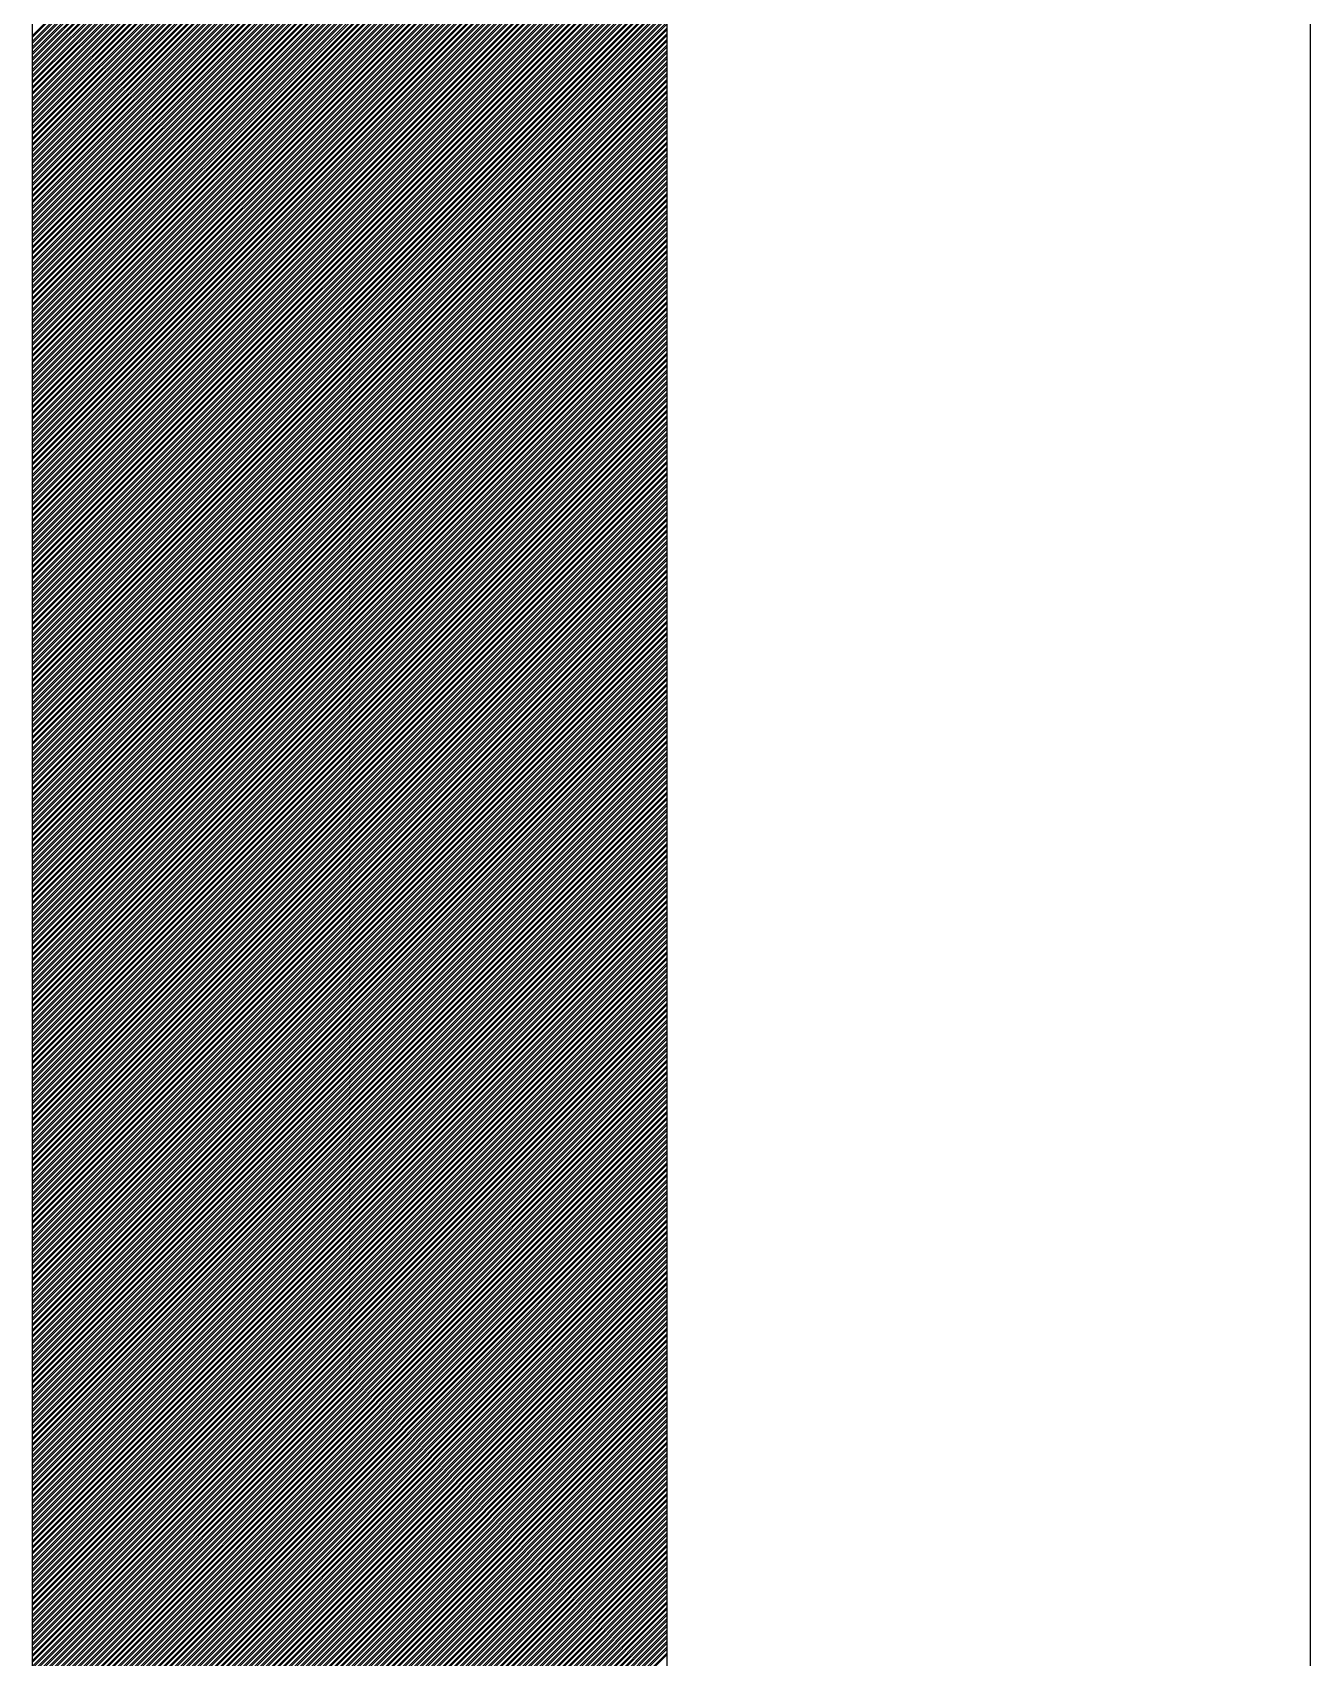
# Model space of a CAD drawing. Header units: millimetres. Extents: x -72 to 470, y 3 to 161.
# Drawn here: x 436.9702 to 437.2722, y 58.4092 to 58.7931 of the extents above; entities that cross this region are included whole.
import ezdxf

# ---------------------------------------------------------------- set-up
doc = ezdxf.new("R2010")
doc.units = ezdxf.units.MM
doc.layers.add('LAYER2', color=5, linetype='Continuous')

msp = doc.modelspace()

# ---------------------------------------------------------------- linework, layer by layer
at = {"layer": 'LAYER2'}
for p, q in [((436.97023, 58.02538), (436.97023, 60.99538)), ((437.12023, 58.02538), (437.12023, 60.99538)), ((437.27223, 58.02538), (437.27223, 60.99538))]:
    msp.add_line(p, q, dxfattribs=at)
at = {"layer": 'LAYER2', "color": 252, "linetype": 'Continuous', "true_color": 0x939598}
for p, q in [((436.97023, 58.79237), (437.12023, 58.94237)), ((436.97023, 58.79192), (437.12023, 58.94192)), ((436.97023, 58.79102), (437.12023, 58.94102)), ((436.97023, 58.79057), (437.12023, 58.94057)), ((436.97023, 58.78967), (437.12023, 58.93967)), ((436.97023, 58.78923), (437.12023, 58.93923)), ((436.97023, 58.78833), (437.12023, 58.93833)), ((436.97023, 58.78788), (437.12023, 58.93788)), ((436.97023, 58.78698), (437.12023, 58.93698)), ((436.97023, 58.78653), (437.12023, 58.93653)), ((436.97023, 58.78563), (437.12023, 58.93563)), ((436.97023, 58.78518), (437.12023, 58.93518)), ((436.97023, 58.78429), (437.12023, 58.93429)), ((436.97023, 58.78384), (437.12023, 58.93384)), ((436.97023, 58.78294), (437.12023, 58.93294)), ((436.97023, 58.78249), (437.12023, 58.93249)), ((436.97023, 58.78159), (437.12023, 58.93159)), ((436.97023, 58.78114), (437.12023, 58.93114)), ((436.97023, 58.78025), (437.12023, 58.93025)), ((436.97023, 58.7798), (437.12023, 58.9298)), ((436.97023, 58.7789), (437.12023, 58.9289)), ((436.97023, 58.77845), (437.12023, 58.92845)), ((436.97023, 58.77755), (437.12023, 58.92755)), ((436.97023, 58.7771), (437.12023, 58.9271)), ((436.97023, 58.7762), (437.12023, 58.9262)), ((436.97023, 58.77576), (437.12023, 58.92576)), ((436.97023, 58.77486), (437.12023, 58.92486)), ((436.97023, 58.77441), (437.12023, 58.92441)), ((436.97023, 58.77351), (437.12023, 58.92351)), ((436.97023, 58.77306), (437.12023, 58.92306)), ((436.97023, 58.77216), (437.12023, 58.92216)), ((436.97023, 58.77171), (437.12023, 58.92171)), ((436.97023, 58.77082), (437.12023, 58.92082)), ((436.97023, 58.77037), (437.12023, 58.92037)), ((436.97023, 58.76947), (437.12023, 58.91947)), ((436.97023, 58.76902), (437.12023, 58.91902)), ((436.97023, 58.76812), (437.12023, 58.91812)), ((436.97023, 58.76767), (437.12023, 58.91767)), ((436.97023, 58.76678), (437.12023, 58.91678)), ((436.97023, 58.76633), (437.12023, 58.91633)), ((436.97023, 58.76543), (437.12023, 58.91543)), ((436.97023, 58.76498), (437.12023, 58.91498)), ((436.97023, 58.76408), (437.12023, 58.91408)), ((436.97023, 58.76363), (437.12023, 58.91363)), ((436.97023, 58.76273), (437.12023, 58.91273)), ((436.97023, 58.76229), (437.12023, 58.91229)), ((436.97023, 58.76139), (437.12023, 58.91139)), ((436.97023, 58.76094), (437.12023, 58.91094)), ((436.97023, 58.76004), (437.12023, 58.91004)), ((436.97023, 58.75959), (437.12023, 58.90959)), ((436.97023, 58.75869), (437.12023, 58.90869)), ((436.97023, 58.75824), (437.12023, 58.90824)), ((436.97023, 58.75735), (437.12023, 58.90735)), ((436.97023, 58.7569), (437.12023, 58.9069)), ((436.97023, 58.756), (437.12023, 58.906)), ((436.97023, 58.75555), (437.12023, 58.90555)), ((436.97023, 58.75465), (437.12023, 58.90465)), ((436.97023, 58.7542), (437.12023, 58.9042)), ((436.97023, 58.7533), (437.12023, 58.9033)), ((436.97023, 58.75286), (437.12023, 58.90286)), ((436.97023, 58.75196), (437.12023, 58.90196)), ((436.97023, 58.75151), (437.12023, 58.90151)), ((436.97023, 58.75061), (437.12023, 58.90061)), ((436.97023, 58.75016), (437.12023, 58.90016)), ((436.97023, 58.74926), (437.12023, 58.89926)), ((436.97023, 58.74881), (437.12023, 58.89881)), ((436.97023, 58.74792), (437.12023, 58.89792)), ((436.97023, 58.74747), (437.12023, 58.89747)), ((436.97023, 58.74657), (437.12023, 58.89657)), ((436.97023, 58.74612), (437.12023, 58.89612)), ((436.97023, 58.74522), (437.12023, 58.89522)), ((436.97023, 58.74477), (437.12023, 58.89477)), ((436.97023, 58.74388), (437.12023, 58.89388)), ((436.97023, 58.74343), (437.12023, 58.89343)), ((436.97023, 58.74253), (437.12023, 58.89253)), ((436.97023, 58.74208), (437.12023, 58.89208)), ((436.97023, 58.74118), (437.12023, 58.89118)), ((436.97023, 58.74073), (437.12023, 58.89073)), ((436.97023, 58.73983), (437.12023, 58.88983)), ((436.97023, 58.73939), (437.12023, 58.88939)), ((436.97023, 58.73849), (437.12023, 58.88849)), ((436.97023, 58.73804), (437.12023, 58.88804)), ((436.97023, 58.73714), (437.12023, 58.88714)), ((436.97023, 58.73669), (437.12023, 58.88669)), ((436.97023, 58.73579), (437.12023, 58.88579)), ((436.97023, 58.73534), (437.12023, 58.88534)), ((436.97023, 58.73445), (437.12023, 58.88445)), ((436.97023, 58.734), (437.12023, 58.884)), ((436.97023, 58.7331), (437.12023, 58.8831)), ((436.97023, 58.73265), (437.12023, 58.88265)), ((436.97023, 58.73175), (437.12023, 58.88175)), ((436.97023, 58.7313), (437.12023, 58.8813)), ((436.97023, 58.73041), (437.12023, 58.88041)), ((436.97023, 58.72996), (437.12023, 58.87996)), ((436.97023, 58.72906), (437.12023, 58.87906)), ((436.97023, 58.72861), (437.12023, 58.87861)), ((436.97023, 58.72771), (437.12023, 58.87771)), ((436.97023, 58.72726), (437.12023, 58.87726)), ((436.97023, 58.72636), (437.12023, 58.87636)), ((436.97023, 58.72592), (437.12023, 58.87592)), ((436.97023, 58.72502), (437.12023, 58.87502)), ((436.97023, 58.72457), (437.12023, 58.87457)), ((436.97023, 58.72367), (437.12023, 58.87367)), ((436.97023, 58.72322), (437.12023, 58.87322)), ((436.97023, 58.72232), (437.12023, 58.87232)), ((436.97023, 58.72187), (437.12023, 58.87187)), ((436.97023, 58.72098), (437.12023, 58.87098)), ((436.97023, 58.72053), (437.12023, 58.87053)), ((436.97023, 58.71963), (437.12023, 58.86963)), ((436.97023, 58.71918), (437.12023, 58.86918)), ((436.97023, 58.71828), (437.12023, 58.86828)), ((436.97023, 58.71783), (437.12023, 58.86783)), ((436.97023, 58.71693), (437.12023, 58.86693)), ((436.97023, 58.71649), (437.12023, 58.86649)), ((436.97023, 58.71559), (437.12023, 58.86559)), ((436.97023, 58.71514), (437.12023, 58.86514)), ((436.97023, 58.71424), (437.12023, 58.86424)), ((436.97023, 58.71379), (437.12023, 58.86379)), ((436.97023, 58.71289), (437.12023, 58.86289)), ((436.97023, 58.71244), (437.12023, 58.86244)), ((436.97023, 58.71155), (437.12023, 58.86155)), ((436.97023, 58.7111), (437.12023, 58.8611)), ((436.97023, 58.7102), (437.12023, 58.8602)), ((436.97023, 58.70975), (437.12023, 58.85975)), ((436.97023, 58.70885), (437.12023, 58.85885)), ((436.97023, 58.7084), (437.12023, 58.8584)), ((436.97023, 58.70751), (437.12023, 58.85751)), ((436.97023, 58.70706), (437.12023, 58.85706)), ((436.97023, 58.70616), (437.12023, 58.85616)), ((436.97023, 58.70571), (437.12023, 58.85571)), ((436.97023, 58.70481), (437.12023, 58.85481)), ((436.97023, 58.70436), (437.12023, 58.85436)), ((436.97023, 58.70346), (437.12023, 58.85346)), ((436.97023, 58.70302), (437.12023, 58.85302)), ((436.97023, 58.70212), (437.12023, 58.85212)), ((436.97023, 58.70167), (437.12023, 58.85167)), ((436.97023, 58.70077), (437.12023, 58.85077)), ((436.97023, 58.70032), (437.12023, 58.85032)), ((436.97023, 58.69942), (437.12023, 58.84942)), ((436.97023, 58.69897), (437.12023, 58.84897)), ((436.97023, 58.69808), (437.12023, 58.84808)), ((436.97023, 58.69763), (437.12023, 58.84763)), ((436.97023, 58.69673), (437.12023, 58.84673)), ((436.97023, 58.69628), (437.12023, 58.84628)), ((436.97023, 58.69538), (437.12023, 58.84538)), ((436.97023, 58.69493), (437.12023, 58.84493)), ((436.97023, 58.69404), (437.12023, 58.84404)), ((436.97023, 58.69359), (437.12023, 58.84359)), ((436.97023, 58.69269), (437.12023, 58.84269)), ((436.97023, 58.69224), (437.12023, 58.84224)), ((436.97023, 58.69134), (437.12023, 58.84134)), ((436.97023, 58.69089), (437.12023, 58.84089)), ((436.97023, 58.68999), (437.12023, 58.83999)), ((436.97023, 58.68955), (437.12023, 58.83955)), ((436.97023, 58.68865), (437.12023, 58.83865)), ((436.97023, 58.6882), (437.12023, 58.8382)), ((436.97023, 58.6873), (437.12023, 58.8373)), ((436.97023, 58.68685), (437.12023, 58.83685)), ((436.97023, 58.68595), (437.12023, 58.83595)), ((436.97023, 58.6855), (437.12023, 58.8355)), ((436.97023, 58.68461), (437.12023, 58.83461)), ((436.97023, 58.68416), (437.12023, 58.83416)), ((436.97023, 58.68326), (437.12023, 58.83326)), ((436.97023, 58.68281), (437.12023, 58.83281)), ((436.97023, 58.68191), (437.12023, 58.83191)), ((436.97023, 58.68146), (437.12023, 58.83146)), ((436.97023, 58.68056), (437.12023, 58.83056)), ((436.97023, 58.68012), (437.12023, 58.83012)), ((436.97023, 58.67922), (437.12023, 58.82922)), ((436.97023, 58.67877), (437.12023, 58.82877)), ((436.97023, 58.67787), (437.12023, 58.82787)), ((436.97023, 58.67742), (437.12023, 58.82742)), ((436.97023, 58.67652), (437.12023, 58.82652)), ((436.97023, 58.67607), (437.12023, 58.82607)), ((436.97023, 58.67518), (437.12023, 58.82518)), ((436.97023, 58.67473), (437.12023, 58.82473)), ((436.97023, 58.67383), (437.12023, 58.82383)), ((436.97023, 58.67338), (437.12023, 58.82338)), ((436.97023, 58.67248), (437.12023, 58.82248)), ((436.97023, 58.67203), (437.12023, 58.82203)), ((436.97023, 58.67114), (437.12023, 58.82114)), ((436.97023, 58.67069), (437.12023, 58.82069)), ((436.97023, 58.66979), (437.12023, 58.81979)), ((436.97023, 58.66934), (437.12023, 58.81934)), ((436.97023, 58.66844), (437.12023, 58.81844)), ((436.97023, 58.66799), (437.12023, 58.81799)), ((436.97023, 58.66709), (437.12023, 58.81709)), ((436.97023, 58.66665), (437.12023, 58.81665)), ((436.97023, 58.66575), (437.12023, 58.81575)), ((436.97023, 58.6653), (437.12023, 58.8153)), ((436.97023, 58.6644), (437.12023, 58.8144)), ((436.97023, 58.66395), (437.12023, 58.81395)), ((436.97023, 58.66305), (437.12023, 58.81305)), ((436.97023, 58.6626), (437.12023, 58.8126)), ((436.97023, 58.66171), (437.12023, 58.81171)), ((436.97023, 58.66126), (437.12023, 58.81126)), ((436.97023, 58.66036), (437.12023, 58.81036)), ((436.97023, 58.65991), (437.12023, 58.80991)), ((436.97023, 58.65901), (437.12023, 58.80901)), ((436.97023, 58.65856), (437.12023, 58.80856)), ((436.97023, 58.65767), (437.12023, 58.80767)), ((436.97023, 58.65722), (437.12023, 58.80722)), ((436.97023, 58.65632), (437.12023, 58.80632)), ((436.97023, 58.65587), (437.12023, 58.80587)), ((436.97023, 58.65497), (437.12023, 58.80497)), ((436.97023, 58.65452), (437.12023, 58.80452)), ((436.97023, 58.65362), (437.12023, 58.80362)), ((436.97023, 58.65318), (437.12023, 58.80318)), ((436.97023, 58.65228), (437.12023, 58.80228)), ((436.97023, 58.65183), (437.12023, 58.80183)), ((436.97023, 58.65093), (437.12023, 58.80093)), ((436.97023, 58.65048), (437.12023, 58.80048)), ((436.97023, 58.64958), (437.12023, 58.79958)), ((436.97023, 58.64913), (437.12023, 58.79913)), ((436.97023, 58.64824), (437.12023, 58.79824)), ((436.97023, 58.64779), (437.12023, 58.79779)), ((436.97023, 58.64689), (437.12023, 58.79689)), ((436.97023, 58.64644), (437.12023, 58.79644)), ((436.97023, 58.64554), (437.12023, 58.79554)), ((436.97023, 58.64509), (437.12023, 58.79509)), ((436.97023, 58.64419), (437.12023, 58.79419)), ((436.97023, 58.64375), (437.12023, 58.79375)), ((436.97023, 58.64285), (437.12023, 58.79285)), ((436.97023, 58.6424), (437.12023, 58.7924)), ((436.97023, 58.6415), (437.12023, 58.7915)), ((436.97023, 58.64105), (437.12023, 58.79105)), ((436.97023, 58.64015), (437.12023, 58.79015)), ((436.97023, 58.6397), (437.12023, 58.7897)), ((436.97023, 58.63881), (437.12023, 58.78881)), ((436.97023, 58.63836), (437.12023, 58.78836)), ((436.97023, 58.63746), (437.12023, 58.78746)), ((436.97023, 58.63701), (437.12023, 58.78701)), ((436.97023, 58.63611), (437.12023, 58.78611)), ((436.97023, 58.63566), (437.12023, 58.78566)), ((436.97023, 58.63477), (437.12023, 58.78477)), ((436.97023, 58.63432), (437.12023, 58.78432)), ((436.97023, 58.63342), (437.12023, 58.78342)), ((436.97023, 58.63297), (437.12023, 58.78297)), ((436.97023, 58.63207), (437.12023, 58.78207)), ((436.97023, 58.63162), (437.12023, 58.78162)), ((436.97023, 58.63072), (437.12023, 58.78072)), ((436.97023, 58.63028), (437.12023, 58.78028)), ((436.97023, 58.62938), (437.12023, 58.77938)), ((436.97023, 58.62893), (437.12023, 58.77893)), ((436.97023, 58.62803), (437.12023, 58.77803)), ((436.97023, 58.62758), (437.12023, 58.77758)), ((436.97023, 58.62668), (437.12023, 58.77668)), ((436.97023, 58.62623), (437.12023, 58.77623)), ((436.97023, 58.62534), (437.12023, 58.77534)), ((436.97023, 58.62489), (437.12023, 58.77489)), ((436.97023, 58.62399), (437.12023, 58.77399)), ((436.97023, 58.62354), (437.12023, 58.77354)), ((436.97023, 58.62264), (437.12023, 58.77264)), ((436.97023, 58.62219), (437.12023, 58.77219)), ((436.97023, 58.6213), (437.12023, 58.7713)), ((436.97023, 58.62085), (437.12023, 58.77085)), ((436.97023, 58.61995), (437.12023, 58.76995)), ((436.97023, 58.6195), (437.12023, 58.7695)), ((436.97023, 58.6186), (437.12023, 58.7686)), ((436.97023, 58.61815), (437.12023, 58.76815)), ((436.97023, 58.61725), (437.12023, 58.76725)), ((436.97023, 58.61681), (437.12023, 58.76681)), ((436.97023, 58.61591), (437.12023, 58.76591)), ((436.97023, 58.61546), (437.12023, 58.76546)), ((436.97023, 58.61456), (437.12023, 58.76456)), ((436.97023, 58.61411), (437.12023, 58.76411)), ((436.97023, 58.61321), (437.12023, 58.76321)), ((436.97023, 58.61276), (437.12023, 58.76276)), ((436.97023, 58.61187), (437.12023, 58.76187)), ((436.97023, 58.61142), (437.12023, 58.76142)), ((436.97023, 58.61052), (437.12023, 58.76052)), ((436.97023, 58.61007), (437.12023, 58.76007)), ((436.97023, 58.60917), (437.12023, 58.75917)), ((436.97023, 58.60872), (437.12023, 58.75872)), ((436.97023, 58.60782), (437.12023, 58.75782)), ((436.97023, 58.60738), (437.12023, 58.75738)), ((436.97023, 58.60648), (437.12023, 58.75648)), ((436.97023, 58.60603), (437.12023, 58.75603)), ((436.97023, 58.60513), (437.12023, 58.75513)), ((436.97023, 58.60468), (437.12023, 58.75468)), ((436.97023, 58.60378), (437.12023, 58.75378)), ((436.97023, 58.60333), (437.12023, 58.75333)), ((436.97023, 58.60244), (437.12023, 58.75244)), ((436.97023, 58.60199), (437.12023, 58.75199)), ((436.97023, 58.60109), (437.12023, 58.75109)), ((436.97023, 58.60064), (437.12023, 58.75064)), ((436.97023, 58.59974), (437.12023, 58.74974)), ((436.97023, 58.59929), (437.12023, 58.74929)), ((436.97023, 58.5984), (437.12023, 58.7484)), ((436.97023, 58.59795), (437.12023, 58.74795)), ((436.97023, 58.59705), (437.12023, 58.74705)), ((436.97023, 58.5966), (437.12023, 58.7466)), ((436.97023, 58.5957), (437.12023, 58.7457)), ((436.97023, 58.59525), (437.12023, 58.74525)), ((436.97023, 58.59435), (437.12023, 58.74435)), ((436.97023, 58.59391), (437.12023, 58.74391)), ((436.97023, 58.59301), (437.12023, 58.74301)), ((436.97023, 58.59256), (437.12023, 58.74256)), ((436.97023, 58.59166), (437.12023, 58.74166)), ((436.97023, 58.59121), (437.12023, 58.74121)), ((436.97023, 58.59031), (437.12023, 58.74031)), ((436.97023, 58.58986), (437.12023, 58.73986)), ((436.97023, 58.58897), (437.12023, 58.73897)), ((436.97023, 58.58852), (437.12023, 58.73852)), ((436.97023, 58.58762), (437.12023, 58.73762)), ((436.97023, 58.58717), (437.12023, 58.73717)), ((436.97023, 58.58627), (437.12023, 58.73627)), ((436.97023, 58.58582), (437.12023, 58.73582)), ((436.97023, 58.58493), (437.12023, 58.73493)), ((436.97023, 58.58448), (437.12023, 58.73448)), ((436.97023, 58.58358), (437.12023, 58.73358)), ((436.97023, 58.58313), (437.12023, 58.73313)), ((436.97023, 58.58223), (437.12023, 58.73223)), ((436.97023, 58.58178), (437.12023, 58.73178)), ((436.97023, 58.58088), (437.12023, 58.73088)), ((436.97023, 58.58043), (437.12023, 58.73043)), ((436.97023, 58.57954), (437.12023, 58.72954)), ((436.97023, 58.57909), (437.12023, 58.72909)), ((436.97023, 58.57819), (437.12023, 58.72819)), ((436.97023, 58.57774), (437.12023, 58.72774)), ((436.97023, 58.57684), (437.12023, 58.72684)), ((436.97023, 58.57639), (437.12023, 58.72639)), ((436.97023, 58.5755), (437.12023, 58.7255)), ((436.97023, 58.57505), (437.12023, 58.72505)), ((436.97023, 58.57415), (437.12023, 58.72415)), ((436.97023, 58.5737), (437.12023, 58.7237)), ((436.97023, 58.5728), (437.12023, 58.7228)), ((436.97023, 58.57235), (437.12023, 58.72235)), ((436.97023, 58.57145), (437.12023, 58.72145)), ((436.97023, 58.57101), (437.12023, 58.72101)), ((436.97023, 58.57011), (437.12023, 58.72011)), ((436.97023, 58.56966), (437.12023, 58.71966)), ((436.97023, 58.56876), (437.12023, 58.71876)), ((436.97023, 58.56831), (437.12023, 58.71831)), ((436.97023, 58.56741), (437.12023, 58.71741)), ((436.97023, 58.56696), (437.12023, 58.71696)), ((436.97023, 58.56607), (437.12023, 58.71607)), ((436.97023, 58.56562), (437.12023, 58.71562)), ((436.97023, 58.56472), (437.12023, 58.71472)), ((436.97023, 58.56427), (437.12023, 58.71427)), ((436.97023, 58.56337), (437.12023, 58.71337)), ((436.97023, 58.56292), (437.12023, 58.71292)), ((436.97023, 58.56203), (437.12023, 58.71203)), ((436.97023, 58.56158), (437.12023, 58.71158)), ((436.97023, 58.56068), (437.12023, 58.71068)), ((436.97023, 58.56023), (437.12023, 58.71023)), ((436.97023, 58.55933), (437.12023, 58.70933)), ((436.97023, 58.55888), (437.12023, 58.70888)), ((436.97023, 58.55798), (437.12023, 58.70798)), ((436.97023, 58.55754), (437.12023, 58.70754)), ((436.97023, 58.55664), (437.12023, 58.70664)), ((436.97023, 58.55619), (437.12023, 58.70619)), ((436.97023, 58.55529), (437.12023, 58.70529)), ((436.97023, 58.55484), (437.12023, 58.70484)), ((436.97023, 58.55394), (437.12023, 58.70394)), ((436.97023, 58.55349), (437.12023, 58.70349)), ((436.97023, 58.5526), (437.12023, 58.7026)), ((436.97023, 58.55215), (437.12023, 58.70215)), ((436.97023, 58.55125), (437.12023, 58.70125)), ((436.97023, 58.5508), (437.12023, 58.7008)), ((436.97023, 58.5499), (437.12023, 58.6999)), ((436.97023, 58.54945), (437.12023, 58.69945)), ((436.97023, 58.54856), (437.12023, 58.69856)), ((436.97023, 58.54811), (437.12023, 58.69811)), ((436.97023, 58.54721), (437.12023, 58.69721)), ((436.97023, 58.54676), (437.12023, 58.69676)), ((436.97023, 58.54586), (437.12023, 58.69586)), ((436.97023, 58.54541), (437.12023, 58.69541)), ((436.97023, 58.54451), (437.12023, 58.69451)), ((436.97023, 58.54406), (437.12023, 58.69406)), ((436.97023, 58.54317), (437.12023, 58.69317)), ((436.97023, 58.54272), (437.12023, 58.69272)), ((436.97023, 58.54182), (437.12023, 58.69182)), ((436.97023, 58.54137), (437.12023, 58.69137)), ((436.97023, 58.54047), (437.12023, 58.69047)), ((436.97023, 58.54002), (437.12023, 58.69002)), ((436.97023, 58.53913), (437.12023, 58.68913)), ((436.97023, 58.53868), (437.12023, 58.68868)), ((436.97023, 58.53778), (437.12023, 58.68778)), ((436.97023, 58.53733), (437.12023, 58.68733)), ((436.97023, 58.53643), (437.12023, 58.68643)), ((436.97023, 58.53598), (437.12023, 58.68598)), ((436.97023, 58.53508), (437.12023, 58.68508)), ((436.97023, 58.53464), (437.12023, 58.68464)), ((436.97023, 58.53374), (437.12023, 58.68374)), ((436.97023, 58.53329), (437.12023, 58.68329)), ((436.97023, 58.53239), (437.12023, 58.68239)), ((436.97023, 58.53194), (437.12023, 58.68194)), ((436.97023, 58.53104), (437.12023, 58.68104)), ((436.97023, 58.53059), (437.12023, 58.68059)), ((436.97023, 58.5297), (437.12023, 58.6797)), ((436.97023, 58.52925), (437.12023, 58.67925)), ((436.97023, 58.52835), (437.12023, 58.67835)), ((436.97023, 58.5279), (437.12023, 58.6779)), ((436.97023, 58.527), (437.12023, 58.677)), ((436.97023, 58.52655), (437.12023, 58.67655)), ((436.97023, 58.52566), (437.12023, 58.67566)), ((436.97023, 58.52521), (437.12023, 58.67521)), ((436.97023, 58.52431), (437.12023, 58.67431)), ((436.97023, 58.52386), (437.12023, 58.67386)), ((436.97023, 58.52296), (437.12023, 58.67296)), ((436.97023, 58.52251), (437.12023, 58.67251)), ((436.97023, 58.52161), (437.12023, 58.67161)), ((436.97023, 58.52117), (437.12023, 58.67117)), ((436.97023, 58.52027), (437.12023, 58.67027)), ((436.97023, 58.51982), (437.12023, 58.66982)), ((436.97023, 58.51892), (437.12023, 58.66892)), ((436.97023, 58.51847), (437.12023, 58.66847)), ((436.97023, 58.51757), (437.12023, 58.66757)), ((436.97023, 58.51712), (437.12023, 58.66712)), ((436.97023, 58.51623), (437.12023, 58.66623)), ((436.97023, 58.51578), (437.12023, 58.66578)), ((436.97023, 58.51488), (437.12023, 58.66488)), ((436.97023, 58.51443), (437.12023, 58.66443)), ((436.97023, 58.51353), (437.12023, 58.66353)), ((436.97023, 58.51308), (437.12023, 58.66308)), ((436.97023, 58.51219), (437.12023, 58.66219)), ((436.97023, 58.51174), (437.12023, 58.66174)), ((436.97023, 58.51084), (437.12023, 58.66084)), ((436.97023, 58.51039), (437.12023, 58.66039)), ((436.97023, 58.50949), (437.12023, 58.65949)), ((436.97023, 58.50904), (437.12023, 58.65904)), ((436.97023, 58.50814), (437.12023, 58.65814)), ((436.97023, 58.50769), (437.12023, 58.65769)), ((436.97023, 58.5068), (437.12023, 58.6568)), ((436.97023, 58.50635), (437.12023, 58.65635)), ((436.97023, 58.50545), (437.12023, 58.65545)), ((436.97023, 58.505), (437.12023, 58.655)), ((436.97023, 58.5041), (437.12023, 58.6541)), ((436.97023, 58.50365), (437.12023, 58.65365)), ((436.97023, 58.50276), (437.12023, 58.65276)), ((436.97023, 58.50231), (437.12023, 58.65231)), ((436.97023, 58.50141), (437.12023, 58.65141)), ((436.97023, 58.50096), (437.12023, 58.65096)), ((436.97023, 58.50006), (437.12023, 58.65006)), ((436.97023, 58.49961), (437.12023, 58.64961)), ((436.97023, 58.49871), (437.12023, 58.64871)), ((436.97023, 58.49827), (437.12023, 58.64827)), ((436.97023, 58.49737), (437.12023, 58.64737)), ((436.97023, 58.49692), (437.12023, 58.64692)), ((436.97023, 58.49602), (437.12023, 58.64602)), ((436.97023, 58.49557), (437.12023, 58.64557)), ((436.97023, 58.49467), (437.12023, 58.64467)), ((436.97023, 58.49422), (437.12023, 58.64422)), ((436.97023, 58.49333), (437.12023, 58.64333)), ((436.97023, 58.49288), (437.12023, 58.64288)), ((436.97023, 58.49198), (437.12023, 58.64198)), ((436.97023, 58.49153), (437.12023, 58.64153)), ((436.97023, 58.49063), (437.12023, 58.64063)), ((436.97023, 58.49018), (437.12023, 58.64018)), ((436.97023, 58.48929), (437.12023, 58.63929)), ((436.97023, 58.48884), (437.12023, 58.63884)), ((436.97023, 58.48794), (437.12023, 58.63794)), ((436.97023, 58.48749), (437.12023, 58.63749)), ((436.97023, 58.48659), (437.12023, 58.63659)), ((436.97023, 58.48614), (437.12023, 58.63614)), ((436.97023, 58.48524), (437.12023, 58.63524)), ((436.97023, 58.4848), (437.12023, 58.6348)), ((436.97023, 58.4839), (437.12023, 58.6339)), ((436.97023, 58.48345), (437.12023, 58.63345)), ((436.97023, 58.48255), (437.12023, 58.63255)), ((436.97023, 58.4821), (437.12023, 58.6321)), ((436.97023, 58.4812), (437.12023, 58.6312)), ((436.97023, 58.48075), (437.12023, 58.63075)), ((436.97023, 58.47986), (437.12023, 58.62986)), ((436.97023, 58.47941), (437.12023, 58.62941)), ((436.97023, 58.47851), (437.12023, 58.62851)), ((436.97023, 58.47806), (437.12023, 58.62806)), ((436.97023, 58.47716), (437.12023, 58.62716)), ((436.97023, 58.47671), (437.12023, 58.62671)), ((436.97023, 58.47581), (437.12023, 58.62581)), ((436.97023, 58.47537), (437.12023, 58.62537)), ((436.97023, 58.47447), (437.12023, 58.62447)), ((436.97023, 58.47402), (437.12023, 58.62402)), ((436.97023, 58.47312), (437.12023, 58.62312)), ((436.97023, 58.47267), (437.12023, 58.62267)), ((436.97023, 58.47177), (437.12023, 58.62177)), ((436.97023, 58.47132), (437.12023, 58.62132)), ((436.97023, 58.47043), (437.12023, 58.62043)), ((436.97023, 58.46998), (437.12023, 58.61998)), ((436.97023, 58.46908), (437.12023, 58.61908)), ((436.97023, 58.46863), (437.12023, 58.61863)), ((436.97023, 58.46773), (437.12023, 58.61773)), ((436.97023, 58.46728), (437.12023, 58.61728)), ((436.97023, 58.46639), (437.12023, 58.61639)), ((436.97023, 58.46594), (437.12023, 58.61594)), ((436.97023, 58.46504), (437.12023, 58.61504)), ((436.97023, 58.46459), (437.12023, 58.61459)), ((436.97023, 58.46369), (437.12023, 58.61369)), ((436.97023, 58.46324), (437.12023, 58.61324)), ((436.97023, 58.46234), (437.12023, 58.61234)), ((436.97023, 58.4619), (437.12023, 58.6119)), ((436.97023, 58.461), (437.12023, 58.611)), ((436.97023, 58.46055), (437.12023, 58.61055)), ((436.97023, 58.45965), (437.12023, 58.60965)), ((436.97023, 58.4592), (437.12023, 58.6092)), ((436.97023, 58.4583), (437.12023, 58.6083)), ((436.97023, 58.45785), (437.12023, 58.60785)), ((436.97023, 58.45696), (437.12023, 58.60696)), ((436.97023, 58.45651), (437.12023, 58.60651)), ((436.97023, 58.45561), (437.12023, 58.60561)), ((436.97023, 58.45516), (437.12023, 58.60516)), ((436.97023, 58.45426), (437.12023, 58.60426)), ((436.97023, 58.45381), (437.12023, 58.60381)), ((436.97023, 58.45292), (437.12023, 58.60292)), ((436.97023, 58.45247), (437.12023, 58.60247)), ((436.97023, 58.45157), (437.12023, 58.60157)), ((436.97023, 58.45112), (437.12023, 58.60112)), ((436.97023, 58.45022), (437.12023, 58.60022)), ((436.97023, 58.44977), (437.12023, 58.59977)), ((436.97023, 58.44887), (437.12023, 58.59887)), ((436.97023, 58.44843), (437.12023, 58.59843)), ((436.97023, 58.44753), (437.12023, 58.59753)), ((436.97023, 58.44708), (437.12023, 58.59708)), ((436.97023, 58.44618), (437.12023, 58.59618)), ((436.97023, 58.44573), (437.12023, 58.59573)), ((436.97023, 58.44483), (437.12023, 58.59483)), ((436.97023, 58.44438), (437.12023, 58.59438)), ((436.97023, 58.44349), (437.12023, 58.59349)), ((436.97023, 58.44304), (437.12023, 58.59304)), ((436.97023, 58.44214), (437.12023, 58.59214)), ((436.97023, 58.44169), (437.12023, 58.59169)), ((436.97023, 58.44079), (437.12023, 58.59079)), ((436.97023, 58.44034), (437.12023, 58.59034)), ((436.97023, 58.43944), (437.12023, 58.58944)), ((436.97023, 58.439), (437.12023, 58.589)), ((436.97023, 58.4381), (437.12023, 58.5881)), ((436.97023, 58.43765), (437.12023, 58.58765)), ((436.97023, 58.43675), (437.12023, 58.58675)), ((436.97023, 58.4363), (437.12023, 58.5863)), ((436.97023, 58.4354), (437.12023, 58.5854)), ((436.97023, 58.43495), (437.12023, 58.58495)), ((436.97023, 58.43406), (437.12023, 58.58406)), ((436.97023, 58.43361), (437.12023, 58.58361)), ((436.97023, 58.43271), (437.12023, 58.58271)), ((436.97023, 58.43226), (437.12023, 58.58226)), ((436.97023, 58.43136), (437.12023, 58.58136)), ((436.97023, 58.43091), (437.12023, 58.58091)), ((436.97023, 58.43002), (437.12023, 58.58002)), ((436.97023, 58.42957), (437.12023, 58.57957)), ((436.97023, 58.42867), (437.12023, 58.57867)), ((436.97023, 58.42822), (437.12023, 58.57822)), ((436.97023, 58.42732), (437.12023, 58.57732)), ((436.97023, 58.42687), (437.12023, 58.57687)), ((436.97023, 58.42597), (437.12023, 58.57597)), ((436.97023, 58.42553), (437.12023, 58.57553)), ((436.97023, 58.42463), (437.12023, 58.57463)), ((436.97023, 58.42418), (437.12023, 58.57418)), ((436.97023, 58.42328), (437.12023, 58.57328)), ((436.97023, 58.42283), (437.12023, 58.57283)), ((436.97023, 58.42193), (437.12023, 58.57193)), ((436.97023, 58.42148), (437.12023, 58.57148)), ((436.97023, 58.42059), (437.12023, 58.57059)), ((436.97023, 58.42014), (437.12023, 58.57014)), ((436.97023, 58.41924), (437.12023, 58.56924)), ((436.97023, 58.41879), (437.12023, 58.56879)), ((436.97023, 58.41789), (437.12023, 58.56789)), ((436.97023, 58.41744), (437.12023, 58.56744)), ((436.97023, 58.41655), (437.12023, 58.56655)), ((436.97023, 58.4161), (437.12023, 58.5661)), ((436.97023, 58.4152), (437.12023, 58.5652)), ((436.97023, 58.41475), (437.12023, 58.56475)), ((436.97023, 58.41385), (437.12023, 58.56385)), ((436.97023, 58.4134), (437.12023, 58.5634)), ((436.97023, 58.4125), (437.12023, 58.5625)), ((436.97023, 58.41206), (437.12023, 58.56206)), ((436.97023, 58.41116), (437.12023, 58.56116)), ((436.97023, 58.41071), (437.12023, 58.56071)), ((436.97023, 58.40981), (437.12023, 58.55981)), ((436.97023, 58.40936), (437.12023, 58.55936)), ((436.97023, 58.40846), (437.12023, 58.55846)), ((436.97023, 58.40801), (437.12023, 58.55801)), ((436.97023, 58.40712), (437.12023, 58.55712)), ((436.97023, 58.40667), (437.12023, 58.55667)), ((436.97023, 58.40577), (437.12023, 58.55577)), ((436.97023, 58.40532), (437.12023, 58.55532)), ((436.97023, 58.40442), (437.12023, 58.55442)), ((436.97023, 58.40397), (437.12023, 58.55397)), ((436.97023, 58.40307), (437.12023, 58.55307)), ((436.97023, 58.40263), (437.12023, 58.55263)), ((436.97023, 58.40173), (437.12023, 58.55173)), ((436.97023, 58.40128), (437.12023, 58.55128)), ((436.97023, 58.40038), (437.12023, 58.55038)), ((436.97023, 58.39993), (437.12023, 58.54993)), ((436.97023, 58.39903), (437.12023, 58.54903)), ((436.97023, 58.39858), (437.12023, 58.54858)), ((436.97023, 58.39769), (437.12023, 58.54769)), ((436.97023, 58.39724), (437.12023, 58.54724)), ((436.97023, 58.39634), (437.12023, 58.54634)), ((436.97023, 58.39589), (437.12023, 58.54589)), ((436.97023, 58.39499), (437.12023, 58.54499)), ((436.97023, 58.39454), (437.12023, 58.54454)), ((436.97023, 58.39365), (437.12023, 58.54365)), ((436.97023, 58.3932), (437.12023, 58.5432)), ((436.97023, 58.3923), (437.12023, 58.5423)), ((436.97023, 58.39185), (437.12023, 58.54185)), ((436.97023, 58.39095), (437.12023, 58.54095)), ((436.97023, 58.3905), (437.12023, 58.5405)), ((436.97023, 58.3896), (437.12023, 58.5396)), ((436.97023, 58.38916), (437.12023, 58.53916)), ((436.97023, 58.38826), (437.12023, 58.53826)), ((436.97023, 58.38781), (437.12023, 58.53781)), ((436.97023, 58.38691), (437.12023, 58.53691)), ((436.97023, 58.38646), (437.12023, 58.53646)), ((436.97023, 58.38556), (437.12023, 58.53556)), ((436.97023, 58.38511), (437.12023, 58.53511)), ((436.97023, 58.38422), (437.12023, 58.53422)), ((436.97023, 58.38377), (437.12023, 58.53377)), ((436.97023, 58.38287), (437.12023, 58.53287)), ((436.97023, 58.38242), (437.12023, 58.53242)), ((436.97023, 58.38152), (437.12023, 58.53152)), ((436.97023, 58.38107), (437.12023, 58.53107)), ((436.97023, 58.38018), (437.12023, 58.53018)), ((436.97023, 58.37973), (437.12023, 58.52973)), ((436.97023, 58.37883), (437.12023, 58.52883)), ((436.97023, 58.37838), (437.12023, 58.52838)), ((436.97023, 58.37748), (437.12023, 58.52748)), ((436.97023, 58.37703), (437.12023, 58.52703)), ((436.97023, 58.37613), (437.12023, 58.52613)), ((436.97023, 58.37569), (437.12023, 58.52569)), ((436.97023, 58.37479), (437.12023, 58.52479)), ((436.97023, 58.37434), (437.12023, 58.52434)), ((436.97023, 58.37344), (437.12023, 58.52344)), ((436.97023, 58.37299), (437.12023, 58.52299)), ((436.97023, 58.37209), (437.12023, 58.52209)), ((436.97023, 58.37164), (437.12023, 58.52164)), ((436.97023, 58.37075), (437.12023, 58.52075)), ((436.97023, 58.3703), (437.12023, 58.5203)), ((436.97023, 58.3694), (437.12023, 58.5194)), ((436.97023, 58.36895), (437.12023, 58.51895)), ((436.97023, 58.36805), (437.12023, 58.51805)), ((436.97023, 58.3676), (437.12023, 58.5176)), ((436.97023, 58.3667), (437.12023, 58.5167)), ((436.97023, 58.36626), (437.12023, 58.51626)), ((436.97023, 58.36536), (437.12023, 58.51536)), ((436.97023, 58.36491), (437.12023, 58.51491)), ((436.97023, 58.36401), (437.12023, 58.51401)), ((436.97023, 58.36356), (437.12023, 58.51356)), ((436.97023, 58.36266), (437.12023, 58.51266)), ((436.97023, 58.36221), (437.12023, 58.51221)), ((436.97023, 58.36132), (437.12023, 58.51132)), ((436.97023, 58.36087), (437.12023, 58.51087)), ((436.97023, 58.35997), (437.12023, 58.50997)), ((436.97023, 58.35952), (437.12023, 58.50952)), ((436.97023, 58.35862), (437.12023, 58.50862)), ((436.97023, 58.35817), (437.12023, 58.50817)), ((436.97023, 58.35728), (437.12023, 58.50728)), ((436.97023, 58.35683), (437.12023, 58.50683)), ((436.97023, 58.35593), (437.12023, 58.50593)), ((436.97023, 58.35548), (437.12023, 58.50548)), ((436.97023, 58.35458), (437.12023, 58.50458)), ((436.97023, 58.35413), (437.12023, 58.50413)), ((436.97023, 58.35323), (437.12023, 58.50323)), ((436.97023, 58.35279), (437.12023, 58.50279)), ((436.97023, 58.35189), (437.12023, 58.50189)), ((436.97023, 58.35144), (437.12023, 58.50144)), ((436.97023, 58.35054), (437.12023, 58.50054)), ((436.97023, 58.35009), (437.12023, 58.50009)), ((436.97023, 58.34919), (437.12023, 58.49919)), ((436.97023, 58.34874), (437.12023, 58.49874)), ((436.97023, 58.34785), (437.12023, 58.49785)), ((436.97023, 58.3474), (437.12023, 58.4974)), ((436.97023, 58.3465), (437.12023, 58.4965)), ((436.97023, 58.34605), (437.12023, 58.49605)), ((436.97023, 58.34515), (437.12023, 58.49515)), ((436.97023, 58.3447), (437.12023, 58.4947)), ((436.97023, 58.34381), (437.12023, 58.49381)), ((436.97023, 58.34336), (437.12023, 58.49336)), ((436.97023, 58.34246), (437.12023, 58.49246)), ((436.97023, 58.34201), (437.12023, 58.49201)), ((436.97023, 58.34111), (437.12023, 58.49111)), ((436.97023, 58.34066), (437.12023, 58.49066)), ((436.97023, 58.33976), (437.12023, 58.48976)), ((436.97023, 58.33932), (437.12023, 58.48932)), ((436.97023, 58.33842), (437.12023, 58.48842)), ((436.97023, 58.33797), (437.12023, 58.48797)), ((436.97023, 58.33707), (437.12023, 58.48707)), ((436.97023, 58.33662), (437.12023, 58.48662)), ((436.97023, 58.33572), (437.12023, 58.48572)), ((436.97023, 58.33527), (437.12023, 58.48527)), ((436.97023, 58.33438), (437.12023, 58.48438)), ((436.97023, 58.33393), (437.12023, 58.48393)), ((436.97023, 58.33303), (437.12023, 58.48303)), ((436.97023, 58.33258), (437.12023, 58.48258)), ((436.97023, 58.33168), (437.12023, 58.48168)), ((436.97023, 58.33123), (437.12023, 58.48123)), ((436.97023, 58.33033), (437.12023, 58.48033)), ((436.97023, 58.32989), (437.12023, 58.47989)), ((436.97023, 58.32899), (437.12023, 58.47899)), ((436.97023, 58.32854), (437.12023, 58.47854)), ((436.97023, 58.32764), (437.12023, 58.47764)), ((436.97023, 58.32719), (437.12023, 58.47719)), ((436.97023, 58.32629), (437.12023, 58.47629)), ((436.97023, 58.32584), (437.12023, 58.47584)), ((436.97023, 58.32495), (437.12023, 58.47495)), ((436.97023, 58.3245), (437.12023, 58.4745)), ((436.97023, 58.3236), (437.12023, 58.4736)), ((436.97023, 58.32315), (437.12023, 58.47315)), ((436.97023, 58.32225), (437.12023, 58.47225)), ((436.97023, 58.3218), (437.12023, 58.4718)), ((436.97023, 58.32091), (437.12023, 58.47091)), ((436.97023, 58.32046), (437.12023, 58.47046)), ((436.97023, 58.31956), (437.12023, 58.46956)), ((436.97023, 58.31911), (437.12023, 58.46911)), ((436.97023, 58.31821), (437.12023, 58.46821)), ((436.97023, 58.31776), (437.12023, 58.46776)), ((436.97023, 58.31686), (437.12023, 58.46686)), ((436.97023, 58.31642), (437.12023, 58.46642)), ((436.97023, 58.31552), (437.12023, 58.46552)), ((436.97023, 58.31507), (437.12023, 58.46507)), ((436.97023, 58.31417), (437.12023, 58.46417)), ((436.97023, 58.31372), (437.12023, 58.46372)), ((436.97023, 58.31282), (437.12023, 58.46282)), ((436.97023, 58.31237), (437.12023, 58.46237)), ((436.97023, 58.31148), (437.12023, 58.46148)), ((436.97023, 58.31103), (437.12023, 58.46103)), ((436.97023, 58.31013), (437.12023, 58.46013)), ((436.97023, 58.30968), (437.12023, 58.45968)), ((436.97023, 58.30878), (437.12023, 58.45878)), ((436.97023, 58.30833), (437.12023, 58.45833)), ((436.97023, 58.30744), (437.12023, 58.45744)), ((436.97023, 58.30699), (437.12023, 58.45699)), ((436.97023, 58.30609), (437.12023, 58.45609)), ((436.97023, 58.30564), (437.12023, 58.45564)), ((436.97023, 58.30474), (437.12023, 58.45474)), ((436.97023, 58.30429), (437.12023, 58.45429)), ((436.97023, 58.30339), (437.12023, 58.45339)), ((436.97023, 58.30295), (437.12023, 58.45295)), ((436.97023, 58.30205), (437.12023, 58.45205)), ((436.97023, 58.3016), (437.12023, 58.4516)), ((436.97023, 58.3007), (437.12023, 58.4507)), ((436.97023, 58.30025), (437.12023, 58.45025)), ((436.97023, 58.29935), (437.12023, 58.44935)), ((436.97023, 58.2989), (437.12023, 58.4489)), ((436.97023, 58.29801), (437.12023, 58.44801)), ((436.97023, 58.29756), (437.12023, 58.44756)), ((436.97023, 58.29666), (437.12023, 58.44666)), ((436.97023, 58.29621), (437.12023, 58.44621)), ((436.97023, 58.29531), (437.12023, 58.44531)), ((436.97023, 58.29486), (437.12023, 58.44486)), ((436.97023, 58.29396), (437.12023, 58.44396)), ((436.97023, 58.29352), (437.12023, 58.44352)), ((436.97023, 58.29262), (437.12023, 58.44262)), ((436.97023, 58.29217), (437.12023, 58.44217)), ((436.97023, 58.29127), (437.12023, 58.44127)), ((436.97023, 58.29082), (437.12023, 58.44082)), ((436.97023, 58.28992), (437.12023, 58.43992)), ((436.97023, 58.28947), (437.12023, 58.43947)), ((436.97023, 58.28858), (437.12023, 58.43858)), ((436.97023, 58.28813), (437.12023, 58.43813)), ((436.97023, 58.28723), (437.12023, 58.43723)), ((436.97023, 58.28678), (437.12023, 58.43678)), ((436.97023, 58.28588), (437.12023, 58.43588)), ((436.97023, 58.28543), (437.12023, 58.43543)), ((436.97023, 58.28454), (437.12023, 58.43454)), ((436.97023, 58.28409), (437.12023, 58.43409)), ((436.97023, 58.28319), (437.12023, 58.43319)), ((436.97023, 58.28274), (437.12023, 58.43274)), ((436.97023, 58.28184), (437.12023, 58.43184)), ((436.97023, 58.28139), (437.12023, 58.43139)), ((436.97023, 58.28049), (437.12023, 58.43049)), ((436.97023, 58.28005), (437.12023, 58.43005)), ((436.97023, 58.27915), (437.12023, 58.42915)), ((436.97023, 58.2787), (437.12023, 58.4287)), ((436.97023, 58.2778), (437.12023, 58.4278)), ((436.97023, 58.27735), (437.12023, 58.42735)), ((436.97023, 58.27645), (437.12023, 58.42645)), ((436.97023, 58.276), (437.12023, 58.426)), ((436.97023, 58.27511), (437.12023, 58.42511)), ((436.97023, 58.27466), (437.12023, 58.42466)), ((436.97023, 58.27376), (437.12023, 58.42376)), ((436.97023, 58.27331), (437.12023, 58.42331)), ((436.97023, 58.27241), (437.12023, 58.42241)), ((436.97023, 58.27196), (437.12023, 58.42196)), ((436.97023, 58.27107), (437.12023, 58.42107)), ((436.97023, 58.27062), (437.12023, 58.42062)), ((436.97023, 58.26972), (437.12023, 58.41972)), ((436.97023, 58.26927), (437.12023, 58.41927)), ((436.97023, 58.26837), (437.12023, 58.41837)), ((436.97023, 58.26792), (437.12023, 58.41792)), ((436.97023, 58.26702), (437.12023, 58.41702)), ((436.97023, 58.26658), (437.12023, 58.41658)), ((436.97023, 58.26568), (437.12023, 58.41568)), ((436.97023, 58.26523), (437.12023, 58.41523)), ((436.97023, 58.26433), (437.12023, 58.41433)), ((436.97023, 58.26388), (437.12023, 58.41388)), ((436.97023, 58.26298), (437.12023, 58.41298)), ((436.97023, 58.26253), (437.12023, 58.41253)), ((436.97023, 58.26164), (437.12023, 58.41164)), ((436.97023, 58.26119), (437.12023, 58.41119)), ((436.97023, 58.26029), (437.12023, 58.41029)), ((436.97023, 58.25984), (437.12023, 58.40984))]:
    msp.add_line(p, q, dxfattribs=at)

doc.saveas('drawing.dxf')
